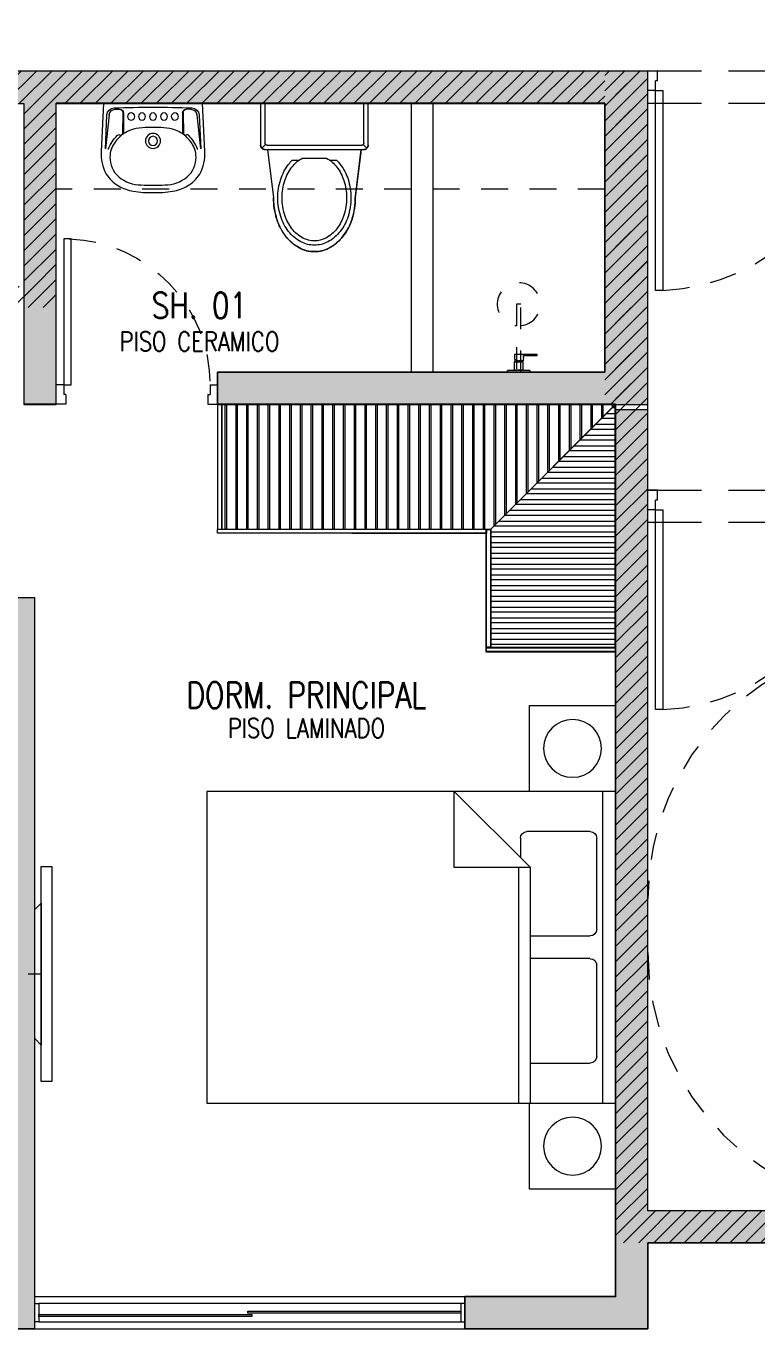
# Model space of a CAD drawing. Header units: millimetres. Extents: x 3765 to 3833, y 1327 to 1657.
# Drawn here: x 3788.63 to 3792.03, y 1457.21 to 1463.27 of the extents above; entities that cross this region are included whole.
import ezdxf
from ezdxf.enums import TextEntityAlignment as Align

# ---------------------------------------------------------------- set-up
doc = ezdxf.new("R2010")
doc.units = ezdxf.units.MM
doc.linetypes.add('HIDDEN2', pattern=[0.1875, 0.125, -0.0625])
doc.linetypes.add('X-REF_DP_Arquitectura$0$HIDDEN', pattern=[0.375, 0.25, -0.125])
doc.layers.get('0').update_dxf_attribs({"color": 251, "lineweight": 9})
for name, color, linetype, lineweight in [('A-MOBILIARIO', 251, 'Continuous', 13), ('A-MURO BAJO', 251, 'Continuous', 13), ('A-MUROS', 251, 'Continuous', 13), ('A-PROYECCIONES', 251, 'HIDDEN2', 13), ('A-SANITARIOS', 251, 'Continuous', 13), ('A-TEXTO-ACABADO PISO', 251, 'Continuous', 13), ('A-TEXTO-AMBIENTE', 251, 'Continuous', 13), ('A_20_Estructuras', 251, 'Continuous', 13), ('A_50_TextoAmbiente', 251, 'Continuous', 13), ('A_50_Vigas', 251, 'X-REF_DP_Arquitectura$0$HIDDEN', 13), ('A_60_HatchEstructuras', 251, 'Continuous', 13), ('DLP_MOBILIARIO FIJO', 251, 'Continuous', 13), ('MURO CF 120', 251, 'Continuous', 13), ('MURO CF 60', 251, 'Continuous', 13)]:
    doc.layers.add(name, color=color, linetype=linetype, lineweight=lineweight)
doc.styles.add('ROMANS', font='romans.shx', dxfattribs={"width": 0.8})
pattern_1 = [(45, (131.3, -47.8), (-0.035355339, 0.035355339), [])]
pattern_2 = [(45, (-21.67, -43.67528), (-0.03535534, 0.03535534), [])]

# ---------------------------------------------------------------- blocks, each defined once
blk = doc.blocks.new('EF-P2-P4')
at = {"layer": 'A_60_HatchEstructuras'}
h = blk.add_hatch(color=256, dxfattribs=at)
h.dxf.hatch_style = 1
h.paths.add_polyline_path([(21.7, -7.525), (11.7, -7.525), (11.7, -7.675), (15.25, -7.675), (15.25, -9.075), (15.45, -9.075), (15.45, -7.675), (18.8, -7.675), (18.8, -9.075), (18.95, -9.075), (18.95, -7.675), (21.5, -7.675), (21.5, -8.925), (19.7, -8.925), (19.7, -9.075), (21.7, -9.075)])
h.paths.add_polyline_path([(15.45, -4.775), (15.25, -4.775), (15.25, -6.175), (11.7, -6.175), (11.7, -6.325), (21.1, -6.325), (21.1, -4.925), (21.525, -4.925), (21.525, -4.775), (19.25, -4.775), (19.25, -4.925), (20.9, -4.925), (20.9, -6.175), (18.5, -6.175), (18.5, -4.775), (18.35, -4.775), (18.35, -6.175), (15.45, -6.175)])
h = blk.add_hatch(color=256, dxfattribs=at)
h.dxf.hatch_style = 1
h.paths.add_polyline_path([(21.7, -9.1), (21.55, -9.1), (21.55, -13.225), (20.85, -13.225), (20.85, -13.375), (21.7, -13.375), (21.7, -12.975), (25.5, -12.975), (25.5, -7.525), (22.7, -7.525), (22.7, -7.675), (25.35, -7.675), (25.35, -10.025), (23.15, -10.025), (23.15, -9.475), (22.7, -9.475), (22.7, -9.625), (23, -9.625), (23, -10.175), (25.35, -10.175), (25.35, -12.825), (21.7, -12.825)])
h.paths.add_polyline_path([(25.88, -9.1), (25.68, -9.1), (25.68, -13.375), (26.5, -13.375), (26.5, -13.225), (25.88, -13.225)])
h = blk.add_hatch(color=256, dxfattribs=at)
h.dxf.hatch_style = 1
h.paths.add_polyline_path([(15.35, -9.975), (13.6, -9.975), (13.6, -13.375), (14.95, -13.375), (14.95, -13.225), (13.75, -13.225), (13.75, -10.125), (15.35, -10.125)])
h.paths.add_polyline_path([(16.3, -9.975), (16.15, -9.975), (16.15, -13.375), (16.3, -13.375)])
h.paths.add_polyline_path([(18.85, -9.975), (17.1, -9.975), (17.1, -10.125), (18.7, -10.125), (18.7, -13.225), (17.5, -13.225), (17.5, -13.375), (18.85, -13.375)])
at = {"layer": 'A_20_Estructuras'}
for points in [[(21.7, -7.525), (11.7, -7.525), (11.7, -7.675), (15.25, -7.675), (15.25, -9.075), (15.45, -9.075), (15.45, -7.675), (18.8, -7.675), (18.8, -9.075), (18.95, -9.075), (18.95, -7.675), (21.5, -7.675), (21.5, -8.925), (19.7, -8.925), (19.7, -9.075), (21.7, -9.075)], [(21.7, -9.1), (21.55, -9.1), (21.55, -13.225), (20.85, -13.225), (20.85, -13.375), (21.7, -13.375), (21.7, -12.975), (25.5, -12.975), (25.5, -7.525), (22.7, -7.525), (22.7, -7.675), (25.35, -7.675), (25.35, -10.025), (23.15, -10.025), (23.15, -9.475), (22.7, -9.475), (22.7, -9.625), (23, -9.625), (23, -10.175), (25.35, -10.175), (25.35, -12.825), (21.7, -12.825)], [(18.85, -9.975), (17.1, -9.975), (17.1, -10.125), (18.7, -10.125), (18.7, -13.225), (17.5, -13.225), (17.5, -13.375), (18.85, -13.375)]]:
    blk.add_lwpolyline(points, close=True, dxfattribs=at)
at = {"layer": 'A_50_Vigas'}
for p, q in [((22.7, -7.525), (21.7, -7.525)), ((22.7, -7.675), (21.7, -7.675)), ((22.7, -9.475), (21.7, -9.475)), ((22.7, -9.625), (21.7, -9.625)), ((18.85, -13.375), (20.85, -13.375))]:
    blk.add_line(p, q, dxfattribs=at)
blk = doc.blocks.new('CAMA 2PLAZAS C_VELADOR')
for p, q in [((-1.8499, 0), (-0.3999, 0)), ((-1.8499, -0.06), (-1.8499, 0)), ((-0.3999, 0), (-0.3999, -0.06))]:
    blk.add_line(p, q)
at = {"linetype": 'Continuous'}
for p, q in [((-1.8499, -0.06), (-0.3999, -0.06)), ((-1.8499, -1.9), (-1.8499, -0.06)), ((-0.3999, -0.06), (-0.3999, -1.9)), ((-1.6633, -0.3958), (-1.6633, -0.1184)), ((-1.6327, -0.0878), (-1.2086, -0.0878)), ((-1.1779, -0.1184), (-1.1779, -0.3958)), ((-1.0719, -0.3958), (-1.0719, -0.1184)), ((-1.0413, -0.0878), (-0.6172, -0.0878)), ((-0.5866, -0.1184), (-0.5866, -0.4118)), ((-1.8499, -0.396), (-0.7546, -0.396)), ((-0.3999, -0.7507), (-0.7546, -0.396)), ((-0.7546, -0.396), (-0.7546, -0.7507)), ((-0.7546, -0.452), (-1.8499, -0.452)), ((-0.6172, -0.4424), (-0.7082, -0.4424)), ((-0.7546, -0.7507), (-0.3999, -0.7507)), ((-0.3999, -1.9), (-1.8499, -1.9))]:
    blk.add_line(p, q, dxfattribs=at)
for points in [[(-2.2499, -0.4), (-1.8499, -0.4), (-1.8499, 0), (-2.2499, 0)], [(-0.4, -0.4), (0, -0.4), (0, 0), (-0.4, 0)]]:
    blk.add_lwpolyline(points, close=True)
for centre in [(-2.0499, -0.2), (-0.2, -0.2)]:
    blk.add_circle(centre, 0.1344)
for centre, start, end in [((-1.6327, -0.1184), 90, 180), ((-1.2086, -0.1184), 0, 90), ((-1.0413, -0.1184), 90, 180), ((-0.6172, -0.1184), 0, 90), ((-0.6172, -0.4118), 270, 0)]:
    blk.add_arc(centre, 0.0306, start, end, dxfattribs=at)
blk = doc.blocks.new('JUNTA2')
at = {"layer": 'DLP_MOBILIARIO FIJO'}
h = blk.add_hatch(dxfattribs=at)
h.set_pattern_fill('_USER', color=8, scale=0.05, angle=270, pattern_type=0)
h.set_pattern_definition([(270, (-7201.49215, -2443.0019), (0.05, -9e-18), [])])
h.paths.add_polyline_path([(-4.0521, -8.6021), (-5.88, -8.6), (-5.88, -9.18), (-4.6321, -9.1821)])
h = blk.add_hatch(dxfattribs=at)
h.set_pattern_fill('_USER', color=8, scale=0.05, angle=180, pattern_type=0)
h.set_pattern_definition([(180, (-9815.79287, -3201.479934), (-6e-18, -0.05), [])])
h.paths.add_polyline_path([(-4.0521, -9.7321), (-4.0521, -8.6021), (-4.6321, -9.1821), (-4.6321, -9.7321)])
at = {"layer": 'A-MUROS'}
blk.add_lwpolyline([(-3.9, -12.9), (-4.75, -12.9), (-4.75, -12.75), (-4.05, -12.75), (-4.05, -8.6), (-5.9, -8.6)], dxfattribs=at)
at = {"layer": 'DLP_MOBILIARIO FIJO', "color": 8}
blk.add_lwpolyline([(-4.0521, -8.6021), (-5.88, -8.6), (-5.88, -9.18), (-4.6321, -9.1821)], close=True, dxfattribs=at)
at = {"layer": 'DLP_MOBILIARIO FIJO', "color": 8, "elevation": 0}
blk.add_lwpolyline([(-4.0521, -9.7321), (-4.0521, -8.6021), (-4.6321, -9.1821), (-4.6321, -9.7321)], close=True, dxfattribs=at)
at = {"layer": 'DLP_MOBILIARIO FIJO', "elevation": 0}
for points in [[(-5.9, -9.2), (-5.9, -9.18), (-4.6521, -9.1821), (-4.6521, -9.2021)], [(-4.6521, -9.1821), (-4.6321, -9.1821), (-4.6321, -9.7321), (-4.6521, -9.7321)], [(-4.6521, -9.7521), (-4.6521, -9.7321), (-4.0521, -9.7321), (-4.0521, -9.7521)]]:
    blk.add_lwpolyline(points, close=True, dxfattribs=at)
at = {"layer": 'A-MOBILIARIO', "extrusion": (-4.49068e-08, 3.60286e-08, 1), "xscale": -1.000000000000001, "rotation": 270}
blk.add_blockref('CAMA 2PLAZAS C_VELADOR', (-4.05, -10.0002, 0), dxfattribs=at)
blk = doc.blocks.new('*U85')
for p, q in [((0.01, 0.955), (0.01, 1)), ((0.1, 0.965), (0.1, 1)), ((0.055, 0.955), (0.01, 0.955)), ((0.1, 0.965), (0.055, 0.965)), ((0.055, 0.955), (0.055, 0.965)), ((0.055, 0.045), (0.01, 0.045)), ((0.01, 0.045), (0.01, 0)), ((0.055, 0.045), (0.055, 0.035)), ((0.1, 0.035), (0.055, 0.035)), ((0.1, 0.035), (0.1, 0))]:
    blk.add_line(p, q)
blk.add_lwpolyline([(1.03, 0.07), (1.03, 0.035), (0.1, 0.035), (0.1, 0.07)], close=True)
at = {"color": 7, "linetype": 'HIDDEN2'}
blk.add_arc((0.0995, 0.0338), 0.9312, 2.23015, 89.96723, dxfattribs=at)
blk = doc.blocks.new('N.01')
at = {"layer": 'A-MUROS'}
for p, q in [((0.25, 0.525, 0), (0.25, 5.825, 0)), ((0.25, 0.525, 0), (3.9, 0.525, 0)), ((4.05, 0.375, 0), (0.25, 0.375, 0)), ((0.25, 0.375, 0), (0.25, -0.025, 0))]:
    blk.add_line(p, q, dxfattribs=at)
at = {"layer": 'A-PROYECCIONES'}
for centre, start, end in [((1.45, 1.975, 0), 90, 180), ((1.45, 1.725, 0), 180, 270)]:
    blk.add_arc(centre, 1.2, start, end, dxfattribs=at)
at = {"layer": 'A-MOBILIARIO', "rotation": 270}
for p in [(0.25, 5.835, 0), (0.25, 3.885, 0)]:
    blk.add_blockref('*U85', p, dxfattribs=at)
blk = doc.blocks.new('ducha marsano')
at = {"linetype": 'HIDDEN2', "ltscale": 0.5, "extrusion": (-4.9425e-10, -7.91123e-10, -1)}
for p, q in [((-0.01, 0), (0.01, 0)), ((0.01, 0), (0.01, -0.3155)), ((-0.0205, -0.08), (-0.0205, -0.0601)), ((-0.0155, -0.058), (-0.0157, -0.058)), ((-0.01, -0.3155), (-0.01, 0)), ((0.0225, -0.0515), (-0.0001, -0.0515)), ((0.0225, -0.0515), (0.0225, -0.0627)), ((0.021, -0.0815), (-0.019, -0.0815)), ((0.025, -0.0815), (0.021, -0.0815)), ((0.0225, -0.0682), (0.0225, -0.077)), ((0.0225, -0.077), (0.025, -0.077)), ((0.025, -0.077), (0.0771, -0.077)), ((0.0771, -0.0815), (0.025, -0.0815)), ((0.0771, -0.077), (0.0816, -0.077)), ((0.0816, -0.0815), (0.0771, -0.0815)), ((0.0816, -0.077), (0.082, -0.077)), ((0.082, -0.0815), (0.0816, -0.0815)), ((0.082, -0.077), (0.084, -0.077)), ((0.084, -0.0815), (0.082, -0.0815)), ((0.0855, -0.0785), (0.0855, -0.08)), ((0.01, -0.3155), (-0.01, -0.3155))]:
    blk.add_line(p, q, dxfattribs=at)
for centre, radius, start, end in [((-0.0004, -0.0462), 0.02, 323.95812, 354.92979), ((0.0004, -0.0462), 0.02, 185.07021, 195.2705), ((0.019, -0.08), 0.0015, 270, 360), ((-0.084, -0.0785), 0.0015, 90, 180), ((-0.084, -0.08), 0.0015, 180, 270), ((0, -0.3155), 0.1, 95.73917, 84.26083)]:
    blk.add_arc(centre, radius, start, end, dxfattribs=at)
at = {"linetype": 'HIDDEN2', "ltscale": 0.5, "extrusion": (-4.94252e-10, -7.91124e-10, -1)}
blk.add_ellipse((0, -0.0515), major_axis=(-0.0225, -0.0095), ratio=0.001448, start_param=0.425436, end_param=1.567366, dxfattribs=at)
at = {"linetype": 'HIDDEN2', "ltscale": 0.5}
for points, degree in [([(-0.0305, 0), (0, 0), (0.0305, 0)], 2), ([(0.0305, 0), (0.0415, 0), (0.0525, 0)], 2), ([(0.0525, 0), (0.0525, -0.0038), (0.0525, -0.0075)], 2), ([(-0.0525, 0), (-0.0525, -0.0038), (-0.0525, -0.0075)], 2), ([(-0.0525, 0), (-0.0415, 0), (-0.0305, 0)], 2), ([(-0.0525, -0.0075), (-0.0525, -0.0075), (-0.0525, -0.0075)], 2), ([(0.0305, -0.008), (0, -0.008), (-0.0305, -0.008)], 2), ([(-0.0215, -0.008), (-0.0215, -0.0093), (-0.0215, -0.0105)], 2), ([(-0.021, -0.011), (-0.007, -0.011), (0.007, -0.011), (0.021, -0.011)], 3), ([(-0.02, -0.011), (-0.02, -0.0294), (-0.02, -0.0477)], 2), ([(-0.0197, -0.048), (0, -0.048), (0.0197, -0.048)], 2), ([(0.02, -0.011), (0.02, -0.0294), (0.02, -0.0477)], 2), ([(0.0215, -0.008), (0.0215, -0.0093), (0.0215, -0.0105)], 2)]:
    blk.add_open_spline(points, degree=degree, dxfattribs=at)
for points, weights in [([(-0.0525, -0.0075), (-0.0525, -0.0075), (-0.0525, -0.0075)], [1, 0.990847086912, 0.982266230892]), ([(-0.052, -0.008), (-0.0525, -0.008), (-0.0525, -0.0075)], [1, 0.707106781193, 1]), ([(-0.0215, -0.0105), (-0.0215, -0.011), (-0.021, -0.011)], [1, 0.70710678154, 1]), ([(-0.02, -0.0477), (-0.02, -0.048), (-0.0197, -0.048)], [1, 0.707106780138, 1]), ([(0.02, -0.0477), (0.02, -0.048), (0.0197, -0.048)], [1, 0.707106779703, 1]), ([(0.0211, -0.011), (0.0211, -0.011), (0.021, -0.011)], [1, 0.992411795776, 1]), ([(0.052, -0.008), (0.0521, -0.008), (0.0521, -0.008)], [1, 0.992411795771, 1])]:
    blk.add_rational_spline(points, weights, degree=2, dxfattribs=at)
for points, knots in [([(-0.0305, -0.008), (-0.0332, -0.008), (-0.0374, -0.008), (-0.0424, -0.008), (-0.0458, -0.008), (-0.0486, -0.008), (-0.0512, -0.008), (-0.052, -0.008), (-0.052, -0.008)], [0, 0, 0, 0, 8.104572, 12.495263, 16.885954, 21.276645, 25.667336, 33.771908, 33.771908, 33.771908, 33.771908]), ([(0.052, -0.008), (0.052, -0.008), (0.0512, -0.008), (0.0486, -0.008), (0.0458, -0.008), (0.0424, -0.008), (0.0374, -0.008), (0.0332, -0.008), (0.0305, -0.008)], [0, 0, 0, 0, 8.104572, 12.495263, 16.885954, 21.276645, 25.667336, 33.771908, 33.771908, 33.771908, 33.771908]), ([(0.0225, -0.0682), (0.0225, -0.0682), (0.0225, -0.0682), (0.0225, -0.0679), (0.0224, -0.0677), (0.0224, -0.0672), (0.0224, -0.0669), (0.0223, -0.0662), (0.0223, -0.0658), (0.0223, -0.0652), (0.0223, -0.0648), (0.0224, -0.0641), (0.0224, -0.0638), (0.0224, -0.0633), (0.0225, -0.0631), (0.0225, -0.0628), (0.0225, -0.0627), (0.0225, -0.0627)], [0.4148436, 0.4148436, 0.4148436, 0.4148436, 0.5185541, 0.5185541, 0.6222645, 0.6222645, 0.7259759, 0.7259759, 0.8296873, 0.8296873, 0.9333987, 0.9333987, 1.03711, 1.03711, 1.1408205, 1.1408205, 1.2445309, 1.2445309, 1.2445309, 1.2445309])]:
    blk.add_open_spline(points, degree=3, knots=knots, dxfattribs=at)
for points, weights, degree, knots in [([(0.0211, -0.011), (0.0211, -0.011), (0.0211, -0.011), (0.0211, -0.011), (0.0214, -0.0109), (0.0215, -0.0107), (0.0215, -0.0105)], [0.918641037743, 0.918640949346, 0.918640860949, 0.918640772552, 0.789223156395, 0.789223156395, 0.918640772552], 3, [0.1238988, 0.1238988, 0.1238988, 0.1238988, 0.1238993, 0.1238993, 0.1238993, 0.78603, 0.78603, 0.78603, 0.78603]), ([(0.0521, -0.008), (0.0521, -0.008), (0.0521, -0.008), (0.0525, -0.0079), (0.0525, -0.0075)], [0.918641037749, 0.918640905153, 0.918640772558, 0.724517853988, 0.918640772558], 2, [0.1238988, 0.1238988, 0.1238988, 0.1238993, 0.1238993, 0.7860311, 0.7860311, 0.7860311])]:
    blk.add_rational_spline(points, weights, degree=degree, knots=knots, dxfattribs=at)
blk = doc.blocks.new('A$C4BFA03A9')
for points in [[(0.06, -0.5), (0.11, -0.5), (0.11, 0.5), (0.06, 0.5)], [(0.03, -0.3), (0.06, -0.33), (0.06, 0.33), (0.03, 0.3)]]:
    blk.add_lwpolyline(points, close=True)
at = {"layer": 'A-PROYECCIONES', "ltscale": 0.15}
blk.add_line((0.06, 0), (0, 0), dxfattribs=at)
blk = doc.blocks.new('*U109')
for p, q in [((0.01, 0.705), (0.01, 0.75)), ((0.1, 0.715), (0.1, 0.75)), ((0.055, 0.705), (0.01, 0.705)), ((0.1, 0.715), (0.055, 0.715)), ((0.055, 0.705), (0.055, 0.715)), ((0.055, 0.045), (0.01, 0.045)), ((0.01, 0.045), (0.01, 0)), ((0.055, 0.045), (0.055, 0.035)), ((0.1, 0.035), (0.055, 0.035)), ((0.1, 0.035), (0.1, 0))]:
    blk.add_line(p, q)
blk.add_lwpolyline([(0.78, 0.07), (0.78, 0.035), (0.1, 0.035), (0.1, 0.07)], close=True)
at = {"color": 7, "linetype": 'HIDDEN2'}
blk.add_arc((0.0996, 0.0341), 0.6809, 2.23015, 89.96723, dxfattribs=at)
blk = doc.blocks.new('SIFON JET_PLANTA')
at = {"extrusion": (-2.64698e-23, 6.61744e-24, -1)}
for p, q in [((-0.211, 0.2419, 0), (-0.2091, 0.2441, 0)), ((-0.2091, 0.2441, 0), (-0.2077, 0.2455, 0)), ((-0.2077, 0.2455, 0), (-0.2055, 0.247, 0)), ((-0.2055, 0.247, 0), (-0.2007, 0.2492, 0)), ((-0.2007, 0.2492, 0), (-0.195, 0.25, 0)), ((-0.195, 0.25, 0), (-0.195, 0.25, 0)), ((-0.195, 0.25, 0), (-0.1605, 0.25, 0)), ((-0.1605, 0.25, 0), (-0.0975, 0.25, 0)), ((-0.0975, 0.25, 0), (-0.0323, 0.25, 0)), ((-0.0323, 0.25, 0), (0, 0.25, 0)), ((0, 0.25, 0), (0, -0.25, 0)), ((-0.5148, 0.1813, 0), (-0.5079, 0.1829, 0)), ((-0.5079, 0.1829, 0), (-0.5016, 0.1842, 0)), ((-0.5016, 0.1842, 0), (-0.4865, 0.1867, 0)), ((-0.4865, 0.1867, 0), (-0.4763, 0.188, 0)), ((-0.4763, 0.188, 0), (-0.4726, 0.1884, 0)), ((-0.4726, 0.1884, 0), (-0.4636, 0.1892, 0)), ((-0.4636, 0.1892, 0), (-0.4549, 0.1897, 0)), ((-0.4549, 0.1897, 0), (-0.449, 0.1899, 0)), ((-0.449, 0.1899, 0), (-0.44, 0.19, 0)), ((-0.44, 0.19, 0), (-0.4322, 0.191, 0)), ((-0.4322, 0.191, 0), (-0.215, 0.2181, 0)), ((-0.215, 0.2278, 0), (-0.2149, 0.2323, 0)), ((-0.215, 0.2234, 0), (-0.215, 0.2278, 0)), ((-0.215, 0.2181, 0), (-0.215, 0.2234, 0)), ((-0.2149, 0.2323, 0), (-0.2142, 0.2356, 0)), ((-0.2142, 0.2356, 0), (-0.2129, 0.239, 0)), ((-0.2129, 0.239, 0), (-0.211, 0.2419, 0)), ((-0.6326, 0.121, 0), (-0.6299, 0.1235, 0)), ((-0.6299, 0.1235, 0), (-0.6251, 0.1276, 0)), ((-0.6251, 0.1276, 0), (-0.6206, 0.1314, 0)), ((-0.6206, 0.1314, 0), (-0.6168, 0.1344, 0)), ((-0.6168, 0.1344, 0), (-0.6106, 0.1389, 0)), ((-0.6106, 0.1389, 0), (-0.6061, 0.142, 0)), ((-0.6061, 0.142, 0), (-0.6, 0.1461, 0)), ((-0.6, 0.1461, 0), (-0.5963, 0.1484, 0)), ((-0.5963, 0.1484, 0), (-0.5908, 0.1517, 0)), ((-0.5908, 0.1517, 0), (-0.5862, 0.1543, 0)), ((-0.5862, 0.1543, 0), (-0.5794, 0.158, 0)), ((-0.5794, 0.158, 0), (-0.5693, 0.1629, 0)), ((-0.5693, 0.1629, 0), (-0.5517, 0.1703, 0)), ((-0.5517, 0.1703, 0), (-0.5465, 0.1722, 0)), ((-0.5465, 0.1722, 0), (-0.5385, 0.1749, 0)), ((-0.5385, 0.1749, 0), (-0.5346, 0.176, 0)), ((-0.5346, 0.176, 0), (-0.5265, 0.1784, 0)), ((-0.5265, 0.1784, 0), (-0.5216, 0.1797, 0)), ((-0.5216, 0.1797, 0), (-0.5148, 0.1813, 0)), ((-0.6779, 0.0582, 0), (-0.6745, 0.0655, 0)), ((-0.6745, 0.0655, 0), (-0.6722, 0.0699, 0)), ((-0.6745, 0.0655, 0), (-0.6745, 0.0655, 0)), ((-0.6722, 0.0699, 0), (-0.6705, 0.0728, 0)), ((-0.6705, 0.0728, 0), (-0.669, 0.0755, 0)), ((-0.669, 0.0755, 0), (-0.6672, 0.0785, 0)), ((-0.6672, 0.0785, 0), (-0.665, 0.082, 0)), ((-0.665, 0.082, 0), (-0.6634, 0.0845, 0)), ((-0.6634, 0.0845, 0), (-0.6611, 0.088, 0)), ((-0.6611, 0.088, 0), (-0.657, 0.0936, 0)), ((-0.657, 0.0936, 0), (-0.6534, 0.0984, 0)), ((-0.657, 0.0936, 0), (-0.657, 0.0936, 0)), ((-0.6534, 0.0984, 0), (-0.6503, 0.1023, 0)), ((-0.6534, 0.0984, 0), (-0.6534, 0.0984, 0)), ((-0.6503, 0.1023, 0), (-0.6453, 0.108, 0)), ((-0.6453, 0.108, 0), (-0.6386, 0.1152, 0)), ((-0.6386, 0.1152, 0), (-0.6326, 0.121, 0)), ((-0.69, 0, 0), (-0.6899, 0.0044, 0)), ((-0.6899, 0.0044, 0), (-0.6897, 0.0096, 0)), ((-0.6897, 0.0096, 0), (-0.6893, 0.014, 0)), ((-0.6893, 0.014, 0), (-0.6887, 0.0194, 0)), ((-0.6887, 0.0194, 0), (-0.6881, 0.0236, 0)), ((-0.6881, 0.0236, 0), (-0.6872, 0.0284, 0)), ((-0.6881, 0.0236, 0), (-0.6881, 0.0236, 0)), ((-0.6872, 0.0284, 0), (-0.6867, 0.031, 0)), ((-0.6867, 0.031, 0), (-0.6855, 0.0361, 0)), ((-0.6855, 0.0361, 0), (-0.6838, 0.0421, 0)), ((-0.6855, 0.0361, 0), (-0.6855, 0.0361, 0)), ((-0.6838, 0.0421, 0), (-0.6819, 0.048, 0)), ((-0.6838, 0.0421, 0), (-0.6838, 0.0421, 0)), ((-0.6819, 0.048, 0), (-0.6804, 0.0521, 0)), ((-0.6804, 0.0521, 0), (-0.6793, 0.0547, 0)), ((-0.6793, 0.0547, 0), (-0.6779, 0.0582, 0)), ((-0.6899, -0.0065, 0), (-0.69, 0, 0)), ((-0.6896, -0.0111, 0), (-0.6899, -0.0065, 0)), ((-0.6891, -0.0164, 0), (-0.6896, -0.0111, 0)), ((-0.6881, -0.0232, 0), (-0.6891, -0.0164, 0)), ((-0.6876, -0.0264, 0), (-0.6881, -0.0232, 0)), ((-0.687, -0.0296, 0), (-0.6876, -0.0264, 0)), ((-0.6864, -0.0321, 0), (-0.687, -0.0296, 0)), ((-0.6855, -0.0361, 0), (-0.6864, -0.0321, 0)), ((-0.6838, -0.0419, 0), (-0.6855, -0.0361, 0)), ((-0.6827, -0.0457, 0), (-0.6838, -0.0419, 0)), ((-0.6814, -0.0492, 0), (-0.6827, -0.0457, 0)), ((-0.6803, -0.0522, 0), (-0.6814, -0.0492, 0)), ((-0.6792, -0.0551, 0), (-0.6803, -0.0522, 0)), ((-0.6779, -0.0581, 0), (-0.6792, -0.0551, 0)), ((-0.677, -0.0602, 0), (-0.6779, -0.0581, 0)), ((-0.6751, -0.0642, 0), (-0.677, -0.0602, 0)), ((-0.6722, -0.0699, 0), (-0.6751, -0.0642, 0)), ((-0.6706, -0.0727, 0), (-0.6722, -0.0699, 0)), ((-0.6679, -0.0774, 0), (-0.6706, -0.0727, 0)), ((-0.6646, -0.0826, 0), (-0.6679, -0.0774, 0)), ((-0.6623, -0.0862, 0), (-0.6646, -0.0826, 0)), ((-0.6599, -0.0897, 0), (-0.6623, -0.0862, 0)), ((-0.6554, -0.0958, 0), (-0.6599, -0.0897, 0)), ((-0.6494, -0.1032, 0), (-0.6554, -0.0958, 0)), ((-0.6458, -0.1074, 0), (-0.6494, -0.1032, 0)), ((-0.64, -0.1137, 0), (-0.6458, -0.1074, 0)), ((-0.6379, -0.1158, 0), (-0.64, -0.1137, 0)), ((-0.6347, -0.119, 0), (-0.6379, -0.1158, 0)), ((-0.6335, -0.1201, 0), (-0.6347, -0.119, 0)), ((-0.6347, -0.119, 0), (-0.6347, -0.119, 0)), ((-0.6318, -0.1217, 0), (-0.6335, -0.1201, 0)), ((-0.6305, -0.123, 0), (-0.6318, -0.1217, 0)), ((-0.6318, -0.1217, 0), (-0.6318, -0.1217, 0)), ((-0.6288, -0.1244, 0), (-0.6305, -0.123, 0)), ((-0.6276, -0.1255, 0), (-0.6288, -0.1244, 0)), ((-0.6262, -0.1268, 0), (-0.6276, -0.1255, 0)), ((-0.6245, -0.1281, 0), (-0.6262, -0.1268, 0)), ((-0.6235, -0.1291, 0), (-0.6245, -0.1281, 0)), ((-0.6245, -0.1281, 0), (-0.6245, -0.1281, 0)), ((-0.6223, -0.13, 0), (-0.6235, -0.1291, 0)), ((-0.6215, -0.1307, 0), (-0.6223, -0.13, 0)), ((-0.6204, -0.1315, 0), (-0.6215, -0.1307, 0)), ((-0.6193, -0.1324, 0), (-0.6204, -0.1315, 0)), ((-0.6179, -0.1335, 0), (-0.6193, -0.1324, 0)), ((-0.6168, -0.1344, 0), (-0.6179, -0.1335, 0)), ((-0.6153, -0.1355, 0), (-0.6168, -0.1344, 0)), ((-0.6142, -0.1363, 0), (-0.6153, -0.1355, 0)), ((-0.612, -0.1379, 0), (-0.6142, -0.1363, 0)), ((-0.6086, -0.1403, 0), (-0.612, -0.1379, 0)), ((-0.607, -0.1415, 0), (-0.6086, -0.1403, 0)), ((-0.6058, -0.1422, 0), (-0.607, -0.1415, 0)), ((-0.6039, -0.1435, 0), (-0.6058, -0.1422, 0)), ((-0.602, -0.1448, 0), (-0.6039, -0.1435, 0)), ((-0.6004, -0.1458, 0), (-0.602, -0.1448, 0)), ((-0.5987, -0.1469, 0), (-0.6004, -0.1458, 0)), ((-0.5964, -0.1483, 0), (-0.5987, -0.1469, 0)), ((-0.595, -0.1492, 0), (-0.5964, -0.1483, 0)), ((-0.5936, -0.15, 0), (-0.595, -0.1492, 0)), ((-0.5918, -0.1511, 0), (-0.5936, -0.15, 0)), ((-0.5896, -0.1524, 0), (-0.5918, -0.1511, 0)), ((-0.5871, -0.1538, 0), (-0.5896, -0.1524, 0)), ((-0.5833, -0.1559, 0), (-0.5871, -0.1538, 0)), ((-0.5781, -0.1587, 0), (-0.5833, -0.1559, 0)), ((-0.5759, -0.1598, 0), (-0.5781, -0.1587, 0)), ((-0.5738, -0.1608, 0), (-0.5759, -0.1598, 0)), ((-0.5702, -0.1625, 0), (-0.5738, -0.1608, 0)), ((-0.5675, -0.1637, 0), (-0.5702, -0.1625, 0)), ((-0.5659, -0.1645, 0), (-0.5675, -0.1637, 0)), ((-0.5644, -0.1652, 0), (-0.5659, -0.1645, 0)), ((-0.5614, -0.1664, 0), (-0.5644, -0.1652, 0)), ((-0.5598, -0.1671, 0), (-0.5614, -0.1664, 0)), ((-0.5568, -0.1683, 0), (-0.5598, -0.1671, 0)), ((-0.5543, -0.1693, 0), (-0.5568, -0.1683, 0)), ((-0.551, -0.1706, 0), (-0.5543, -0.1693, 0)), ((-0.5491, -0.1713, 0), (-0.551, -0.1706, 0)), ((-0.5465, -0.1722, 0), (-0.5491, -0.1713, 0)), ((-0.5449, -0.1728, 0), (-0.5465, -0.1722, 0)), ((-0.5428, -0.1735, 0), (-0.5449, -0.1728, 0)), ((-0.5412, -0.174, 0), (-0.5428, -0.1735, 0)), ((-0.5385, -0.1749, 0), (-0.5412, -0.174, 0)), ((-0.5352, -0.1759, 0), (-0.5385, -0.1749, 0)), ((-0.5385, -0.1749, 0), (-0.5385, -0.1749, 0)), ((-0.5321, -0.1768, 0), (-0.5352, -0.1759, 0)), ((-0.5296, -0.1775, 0), (-0.5321, -0.1768, 0)), ((-0.5267, -0.1783, 0), (-0.5296, -0.1775, 0)), ((-0.5238, -0.1791, 0), (-0.5267, -0.1783, 0)), ((-0.5267, -0.1783, 0), (-0.5267, -0.1783, 0)), ((-0.5217, -0.1796, 0), (-0.5238, -0.1791, 0)), ((-0.5177, -0.1807, 0), (-0.5217, -0.1796, 0)), ((-0.5151, -0.1813, 0), (-0.5177, -0.1807, 0)), ((-0.5118, -0.1821, 0), (-0.5151, -0.1813, 0)), ((-0.5094, -0.1826, 0), (-0.5118, -0.1821, 0)), ((-0.5066, -0.1832, 0), (-0.5094, -0.1826, 0)), ((-0.5022, -0.184, 0), (-0.5066, -0.1832, 0)), ((-0.4974, -0.1849, 0), (-0.5022, -0.184, 0)), ((-0.495, -0.1854, 0), (-0.4974, -0.1849, 0)), ((-0.4974, -0.1849, 0), (-0.4974, -0.1849, 0)), ((-0.4936, -0.1856, 0), (-0.495, -0.1854, 0)), ((-0.4916, -0.1859, 0), (-0.4936, -0.1856, 0)), ((-0.4884, -0.1864, 0), (-0.4916, -0.1859, 0)), ((-0.4862, -0.1867, 0), (-0.4884, -0.1864, 0)), ((-0.4824, -0.1872, 0), (-0.4862, -0.1867, 0)), ((-0.4812, -0.1874, 0), (-0.4824, -0.1872, 0)), ((-0.4785, -0.1877, 0), (-0.4812, -0.1874, 0)), ((-0.4761, -0.188, 0), (-0.4785, -0.1877, 0)), ((-0.4735, -0.1883, 0), (-0.4761, -0.188, 0)), ((-0.4695, -0.1887, 0), (-0.4735, -0.1883, 0)), ((-0.4651, -0.189, 0), (-0.4695, -0.1887, 0)), ((-0.4639, -0.1891, 0), (-0.4651, -0.189, 0)), ((-0.4651, -0.189, 0), (-0.4651, -0.189, 0)), ((-0.4619, -0.1893, 0), (-0.4639, -0.1891, 0)), ((-0.4592, -0.1894, 0), (-0.4619, -0.1893, 0)), ((-0.4568, -0.1896, 0), (-0.4592, -0.1894, 0)), ((-0.455, -0.1897, 0), (-0.4568, -0.1896, 0)), ((-0.4518, -0.1898, 0), (-0.455, -0.1897, 0)), ((-0.449, -0.1899, 0), (-0.4518, -0.1898, 0)), ((-0.4467, -0.1899, 0), (-0.449, -0.1899, 0)), ((-0.4428, -0.19, 0), (-0.4467, -0.1899, 0)), ((-0.44, -0.19, 0), (-0.4428, -0.19, 0)), ((-0.215, -0.2181, 0), (-0.44, -0.19, 0)), ((-0.215, -0.227, 0), (-0.215, -0.2181, 0)), ((-0.215, -0.23, 0), (-0.215, -0.227, 0)), ((-0.2147, -0.2335, 0), (-0.215, -0.23, 0)), ((-0.2138, -0.2369, 0), (-0.2147, -0.2335, 0)), ((-0.2126, -0.2395, 0), (-0.2138, -0.2369, 0)), ((-0.2138, -0.2369, 0), (-0.2138, -0.2369, 0)), ((-0.2108, -0.2423, 0), (-0.2126, -0.2395, 0)), ((-0.2126, -0.2395, 0), (-0.2126, -0.2395, 0)), ((-0.2091, -0.2441, 0), (-0.2108, -0.2423, 0)), ((-0.2108, -0.2423, 0), (-0.2108, -0.2423, 0)), ((-0.2108, -0.2423, 0), (-0.2108, -0.2423, 0)), ((-0.209, -0.244, 0), (-0.2091, -0.2441, 0)), ((-0.2067, -0.2462, 0), (-0.209, -0.244, 0)), ((-0.209, -0.244, 0), (-0.209, -0.244, 0)), ((-0.2029, -0.2484, 0), (-0.2067, -0.2462, 0)), ((-0.2067, -0.2462, 0), (-0.2067, -0.2462, 0)), ((-0.1995, -0.2495, 0), (-0.2029, -0.2484, 0)), ((-0.2029, -0.2484, 0), (-0.2029, -0.2484, 0)), ((-0.195, -0.25, 0), (-0.1995, -0.2495, 0)), ((0, -0.25, 0), (-0.195, -0.25, 0))]:
    blk.add_line(p, q, dxfattribs=at)
for p, q in [((-0.2091, 0.2441, 0), (-0.1921, 0.2271, 0)), ((-0.195, 0.25, 0), (0, 0.25, 0)), ((0, 0.25, 0), (0, -0.25, 0)), ((-0.215, 0.2181, 0), (-0.44, 0.19, 0)), ((-0.215, -0.23, 0), (-0.215, 0.23, 0)), ((-0.195, -0.22, 0), (-0.195, 0.22, 0)), ((-0.185, 0.23, 0), (0, 0.23, 0)), ((-0.265, 0.0718, 0), (-0.265, 0.1028, 0)), ((-0.255, -0.0562, 0), (-0.255, 0.0562, 0)), ((-0.265, -0.1028, 0), (-0.265, -0.0718, 0)), ((-0.215, -0.2181, 0), (-0.44, -0.19, 0)), ((-0.2091, -0.2441, 0), (-0.1921, -0.2271, 0)), ((0, -0.23, 0), (-0.185, -0.23, 0)), ((0, -0.25, 0), (-0.195, -0.25, 0))]:
    blk.add_line(p, q)
at = {"elevation": 0}
for points in [[(-0.265, 0.1028, 0.0362), (-0.2844, 0.1202, 0.08725), (-0.3535, 0.1565, 0.077598), (-0.44, 0.17, 0.077598), (-0.5265, 0.1565, 0.08725), (-0.5956, 0.1202, 0.105601), (-0.6443, 0.0627, 0.12364), (-0.66, 0, 0.12364), (-0.6443, -0.0627, 0.105601), (-0.5956, -0.1202, 0.08725), (-0.5265, -0.1565, 0.077598), (-0.44, -0.17, 0.077598)], [(-0.255, 0.0562, 0.100268), (-0.2967, 0.1044, 0.08725), (-0.3596, 0.1374, 0.077598), (-0.44, 0.15, 0.077598), (-0.5204, 0.1374, 0.08725), (-0.5833, 0.1044, 0.105601), (-0.6266, 0.0532, 0.12364), (-0.64, 0, 0.12364), (-0.6266, -0.0532, 0.105601), (-0.5833, -0.1044, 0.08725), (-0.5204, -0.1374, 0.077598), (-0.44, -0.15, 0.077598)], [(-0.44, -0.15, 0.077598), (-0.3596, -0.1374, 0.08725), (-0.2967, -0.1044, 0.100268), (-0.255, -0.0562, 0.12364)], [(-0.44, -0.17, 0.077598), (-0.3535, -0.1565, 0.08725), (-0.2844, -0.1202, 0.0362), (-0.265, -0.1028, 0.12364)]]:
    blk.add_lwpolyline(points, format="xyb", dxfattribs=at)
for centre, radius, start, end in [((-0.195, 0.23, 0), 0.02, 90, 180), ((-0.44, -0.1379, 0), 0.3279, 90, 107.47412), ((-0.185, 0.22, 0), 0.01, 90, 180), ((-0.4939, -0.0273, 0), 0.203, 127.23483, 151.40883), ((-0.4613, -0.0702, 0), 0.257, 107.47412, 127.23483), ((-0.544, 0, 0), 0.146, 151.40883, 180), ((-0.544, 0, 0), 0.146, 180, 208.59117), ((-0.4939, 0.0273, 0), 0.203, 208.59117, 232.76517), ((-0.4613, 0.0702, 0), 0.257, 232.76517, 252.52588), ((-0.44, 0.1379, 0), 0.3279, 252.52588, 270), ((-0.195, -0.23, 0), 0.02, 180, 270), ((-0.185, -0.22, 0), 0.01, 180, 270)]:
    blk.add_arc(centre, radius, start, end)
blk = doc.blocks.new('BOWL-ITALGRIF_VARADERO_01')
for p, q in [((-0.2032, -0.1971), (-0.2208, -0.038)), ((0.2032, -0.1971), (0.2208, -0.038)), ((-0.1404, -0.2077), (-0.1424, -0.1083)), ((-0.1375, -0.205), (-0.1375, -0.1117)), ((0.1375, -0.205), (0.1375, -0.1117)), ((0.1404, -0.2077), (0.1424, -0.1083)), ((-0.1753, -0.222), (-0.1544, -0.222)), ((0.1753, -0.222), (0.1544, -0.222))]:
    blk.add_line(p, q)
for points in [[(-0.0917, 0.1589, -0.02989), (-0.0456, 0.1646, -0.007822), (0.0456, 0.1646, -0.02989), (0.0918, 0.1589, -0.091737), (0.1601, 0.1343, -0.112496), (0.2175, 0.0792, -0.147885), (0.2402, -0.0257), (0.23, -0.25), (-0.23, -0.25), (-0.2402, -0.0257, -0.147885), (-0.2175, 0.0792, -0.112496), (-0.1601, 0.1343, -0.091737)], [(-0.0496, -0.1363, -0.062677), (-0.1048, -0.1249, -0.110639), (-0.1576, -0.091, -0.120976), (-0.195, -0.0344, -0.061198), (-0.2, 0, -0.21707), (-0.1593, 0.092, -0.174983), (-0.0545, 0.1298, -0.010618), (0, 0.131, -0.010618), (0.0545, 0.1298, -0.174983), (0.1593, 0.092, -0.21707), (0.2, 0, -0.061198), (0.195, -0.0344, -0.120976), (0.1576, -0.091, -0.110639), (0.1048, -0.1249, -0.062677), (0.0496, -0.1363, -0.017583), (0, -0.138, -0.017583)]]:
    blk.add_lwpolyline(points, format="xyb", close=True)
for points in [[(-0.2216, -0.0381), (-0.2145, -0.1954, 0.390823), (-0.1807, -0.2288, 0.017524), (0.1807, -0.2288, 0.390823), (0.2145, -0.1954), (0.2216, -0.0381)], [(-0.2072, -0.035, 0.005), (-0.2064, -0.038, 0.121292), (-0.166, -0.0996, 0.007977), (-0.1624, -0.1031)], [(0.2072, -0.035, -0.005), (0.2064, -0.038, -0.121292), (0.166, -0.0996, -0.007977), (0.1624, -0.1031)]]:
    blk.add_lwpolyline(points, format="xyb")
for centre, radius in [((0, -0.075), 0.035), ((0, -0.075), 0.0215), ((-0.1015, -0.1885), 0.0165), ((-0.051, -0.1885), 0.0165), ((0, -0.1885), 0.0165), ((0.051, -0.1885), 0.0165), ((0.1015, -0.1885), 0.0165)]:
    blk.add_circle(centre, radius)
for centre, radius, start, end in [((-0.1583, -0.0987), 0.006, 226.64309, 46.64309), ((-0.1404, -0.1083), 0.002, 54.36186, 181.13739), ((-0.1355, -0.1117), 0.002, 56.71088, 180), ((0.1355, -0.1117), 0.002, 0, 123.28912), ((0.1404, -0.1083), 0.002, 358.86261, 125.63814), ((0.1583, -0.0987), 0.006, 133.35691, 313.35691), ((0.1048, -0.1249), 9.094947017729287e-16, 0, 217.6714), ((-0.1753, -0.194), 0.028, 186.31112, 270), ((-0.1545, -0.205), 0.017, 270, 0), ((-0.1544, -0.208), 0.014, 270, 1.13739), ((0.1545, -0.205), 0.017, 180, 270), ((0.1544, -0.208), 0.014, 178.86261, 270), ((0.1753, -0.194), 0.028, 270, 353.68888)]:
    blk.add_arc(centre, radius, start, end)
blk = doc.blocks.new('DPTO 75')
at = {"layer": 'DLP_MOBILIARIO FIJO'}
h = blk.add_hatch(dxfattribs=at)
h.set_pattern_fill('_USER', color=8, scale=0.05, angle=180, pattern_type=0)
h.set_pattern_definition([(180, (-9852.01571, -3180.74786), (-6e-18, -0.05), [])])
h.paths.add_polyline_path([(-12.45, 2.68), (-12.45, 1.55), (-11.87, 2.13), (-11.87, 2.68)])
h = blk.add_hatch(dxfattribs=at)
h.set_pattern_fill('_USER', color=8, scale=0.05, angle=270, pattern_type=0)
h.set_pattern_definition([(270, (-7237.714987, -2422.269825), (0.05, -9e-18), [])])
h.paths.add_polyline_path([(-12.45, 1.55), (-10.62, 1.55), (-10.62, 2.13), (-11.87, 2.13)])
at = {"layer": 'A-MURO BAJO'}
for p, q in [((-9.75, 5.85, 0), (-11.75, 5.85, 0)), ((-9.75, 5.7, 0), (-11.75, 5.7, 0)), ((-11.6, 0.15, 0), (-11.6, 1.4, 0)), ((-11.5, 0.15, 0), (-11.5, 1.4, 0))]:
    blk.add_line(p, q, dxfattribs=at)
at = {"layer": 'A-MUROS'}
for p, q in [((-11.75, 5.85, 0), (-12.6, 5.85, 0)), ((-11.75, 5.7, 0), (-11.75, 5.85, 0)), ((-9.75, 5.85, 0), (-8.4, 5.85, 0)), ((-9.75, 5.85, 0), (-9.75, 2.45, 0)), ((-12.45, 1.55, 0), (-12.45, 5.7, 0)), ((-12.45, 5.7, 0), (-11.75, 5.7, 0)), ((-9.75, 2.45, 0), (-8, 2.45, 0)), ((-10.6, 1.55, 0), (-12.45, 1.55, 0)), ((-10.6, 1.55, 0), (-10.6, 1.4, 0)), ((-9.85, 1.55, 0), (-9.85, 0.15, 0)), ((-9.85, 1.55, 0), (-9.7, 1.55, 0)), ((-12.4, 1.4, 0), (-12.4, 0.15, 0)), ((-10.6, 1.4, 0), (-12.4, 1.4, 0)), ((-12.4, 0.15, 0), (-9.85, 0.15, 0)), ((-12.6, 0, 0), (-2.6, 0, 0))]:
    blk.add_line(p, q, dxfattribs=at)
at = {"layer": 'A-PROYECCIONES'}
blk.add_line((-12.4, 0.55, 0), (-9.85, 0.55, 0), dxfattribs=at)
at = {"layer": 'DLP_MOBILIARIO FIJO', "color": 251}
for p, q in [((-9.77, 5.8175, 0), (-11.73, 5.8175, 0)), ((-11.73, 5.7325, 0), (-9.77, 5.7325, 0))]:
    blk.add_line(p, q, dxfattribs=at)
at = {"layer": 'DLP_MOBILIARIO FIJO', "color": 6, "elevation": 0}
for points in [[(-11.75, 5.7325), (-11.73, 5.7325), (-11.73, 5.8175), (-11.75, 5.8175)], [(-9.75, 5.7325), (-9.77, 5.7325), (-9.77, 5.8175), (-9.75, 5.8175)]]:
    blk.add_lwpolyline(points, close=True, dxfattribs=at)
at = {"layer": 'DLP_MOBILIARIO FIJO', "elevation": 0}
for points in [[(-10.74, 5.7675), (-11.73, 5.7675), (-11.73, 5.7775), (-10.74, 5.7775)], [(-10.76, 5.7925), (-9.77, 5.7925), (-9.77, 5.7825), (-10.76, 5.7825)], [(-11.85, 2.7), (-11.85, 2.68), (-12.45, 2.68), (-12.45, 2.7)], [(-11.85, 2.13), (-11.87, 2.13), (-11.87, 2.68), (-11.85, 2.68)], [(-10.6, 2.15), (-10.6, 2.13), (-11.85, 2.13), (-11.85, 2.15)], [(-10.62, 1.55), (-10.6, 1.55), (-10.6, 2.13), (-10.62, 2.13)]]:
    blk.add_lwpolyline(points, close=True, dxfattribs=at)
at = {"layer": 'DLP_MOBILIARIO FIJO', "color": 8, "elevation": 0}
for points in [[(-12.45, 2.68), (-12.45, 1.55), (-11.87, 2.13), (-11.87, 2.68)], [(-12.45, 1.55), (-10.62, 1.55), (-10.62, 2.13), (-11.87, 2.13)]]:
    blk.add_lwpolyline(points, close=True, dxfattribs=at)
at = {"layer": 'A-MOBILIARIO', "extrusion": (-4.49068e-08, 3.60286e-08, -1), "zscale": -1.000000000000001, "rotation": 270}
blk.add_blockref('CAMA 2PLAZAS C_VELADOR', (12.45, 2.9502, 0), dxfattribs=at)
at = {"layer": 'A-MOBILIARIO', "xscale": -1}
blk.add_blockref('A$C4BFA03A9', (-9.72, 4.2001, 0), dxfattribs=at)
at = {"layer": 'A-MOBILIARIO', "xscale": -1.000000000000001, "rotation": 90}
blk.add_blockref('*U109', (-9.85, 1.56, 0), dxfattribs=at)
at = {"layer": 'A-SANITARIOS', "extrusion": (4.9425e-10, -7.91123e-10, -1), "rotation": 7.00357745158286e-07}
blk.add_blockref('ducha marsano', (12, 1.4, 0), dxfattribs=at)
at = {"layer": 'A-SANITARIOS', "extrusion": (-4.49068e-08, -3.60286e-08, -1), "zscale": -1.000000000000001, "rotation": 270.000001331223}
blk.add_blockref('SIFON JET_PLANTA', (11.05, 0.15, 0), dxfattribs=at)
at = {"layer": 'A-SANITARIOS', "xscale": -1}
blk.add_blockref('BOWL-ITALGRIF_VARADERO_01', (-10.3, 0.4, 0), dxfattribs=at)
blk = doc.blocks.new('TC_PT')
blk.add_blockref('N.01', (22.8, -2.3, 0))
at = {"rotation": 180}
blk.add_blockref('DPTO 75', (10.45, 3.525, 0), dxfattribs=at)
blk = doc.blocks.new('TEXTO AMBIENTES PT')
at = {"layer": 'A-TEXTO-ACABADO PISO', "char_height": 0.09, "attachment_point": 2, "rotation": 0.00002, "style": 'ROMANS'}
for s, insert in [('PISO CERAMICO', (19.6159, -8.7376)), ('PISO LAMINADO', (20.1129, -10.5358))]:
    blk.add_mtext_dynamic_manual_height_columns(s, width=1.20225, gutter_width=12.5, heights=[0], dxfattribs=dict(at, insert=insert))
at = {"layer": 'A-TEXTO-AMBIENTE', "style": 'ROMANS', "width": 0.8}
for s, p in [('SH. 01', (19.6158, -8.6748)), ('DORM. PRINCIPAL', (20.1127, -10.4879))]:
    blk.add_text(s, height=0.12, dxfattribs=at).set_placement(p, align=Align.CENTER)
blk = doc.blocks.new('TORRE F HATCH CORTAFUEGO')
at = {"layer": 'MURO CF 120'}
h = blk.add_hatch(dxfattribs=at)
h.set_pattern_fill('_USER', color=8, scale=0.05, angle=45, style=0, pattern_type=0)
h.set_pattern_definition(pattern_1)
h.paths.add_polyline_path([(-25.85, -18.6743), (-25.6501, -18.6757), (-25.6501, -20.2257), (-25.85, -20.2243)])
h = blk.add_hatch(dxfattribs=at)
h.set_pattern_fill('_USER', color=8, scale=0.05, angle=45, style=0, pattern_type=0)
h.set_pattern_definition(pattern_1)
h.paths.add_polyline_path([(-25.65, -24.125), (-25.8, -24.125), (-25.8, -18.675), (-25.65, -18.675)])
h = blk.add_hatch(dxfattribs=at)
h.set_pattern_fill('_USER', color=8, scale=0.05, angle=45, style=0, pattern_type=0)
h.set_pattern_definition(pattern_1)
h.paths.add_polyline_path([(-25.65, -23.975), (-25.65, -24.125), (-21.85, -24.125), (-21.85, -18.675), (-22, -18.675), (-22, -18.825), (-22, -23.975)])
h = blk.add_hatch(dxfattribs=at)
h.set_pattern_fill('_USER', color=8, scale=0.05, angle=45, style=0, pattern_type=0)
h.set_pattern_definition(pattern_1)
h.paths.add_polyline_path([(-25.65, -24.125), (-25.8, -24.125), (-25.8, -20.225), (-25.65, -20.225)])
at = {"layer": 'MURO CF 60'}
h = blk.add_hatch(dxfattribs=at)
h.set_pattern_fill('_USER', color=8, scale=0.05, angle=45, pattern_type=0)
h.set_pattern_definition(pattern_2)
h.paths.add_polyline_path([(-28.7, -18.675), (-35.65, -18.675), (-35.65, -18.825), (-28.7, -18.825)])
h.paths.add_polyline_path([(-25.85, -18.675), (-28.7, -18.675), (-28.7, -18.825), (-25.85, -18.825)])
h = blk.add_hatch(dxfattribs=at)
h.set_pattern_fill('_USER', color=8, scale=0.05, angle=45, pattern_type=0)
h.set_pattern_definition(pattern_2)
h.paths.add_polyline_path([(-28.55, -19.675), (-28.4, -19.675), (-28.4, -18.825), (-28.55, -18.825)])
h = blk.add_hatch(dxfattribs=at)
h.set_pattern_fill('_USER', color=8, scale=0.05, angle=45, pattern_type=0)
h.set_pattern_definition(pattern_2)
h.paths.add_polyline_path([(-28.4, -19.775), (-29.5, -19.775), (-29.5, -19.675), (-28.4, -19.675)])

msp = doc.modelspace()

# ---------------------------------------------------------------- block references
for name, p in [('EF-P2-P4', (3769.8221, 1470.5876)), ('JUNTA2', (3795.4221, 1470.1129))]:
    msp.add_blockref(name, p)

# ---------------------------------------------------------------- next in the draw order: block references
msp.add_blockref('TC_PT', (3768.4721, 1459.5379))

# ---------------------------------------------------------------- next in the draw order: block references
at = {"layer": 'A_50_TextoAmbiente'}
msp.add_blockref('TEXTO AMBIENTES PT', (3769.8221, 1470.5879), dxfattribs=at)
at = {"layer": 'MURO CF 120', "color": 251}
msp.add_blockref('TORRE F HATCH CORTAFUEGO', (3817.1721, 1481.7379), dxfattribs=at)

doc.saveas('drawing.dxf')
